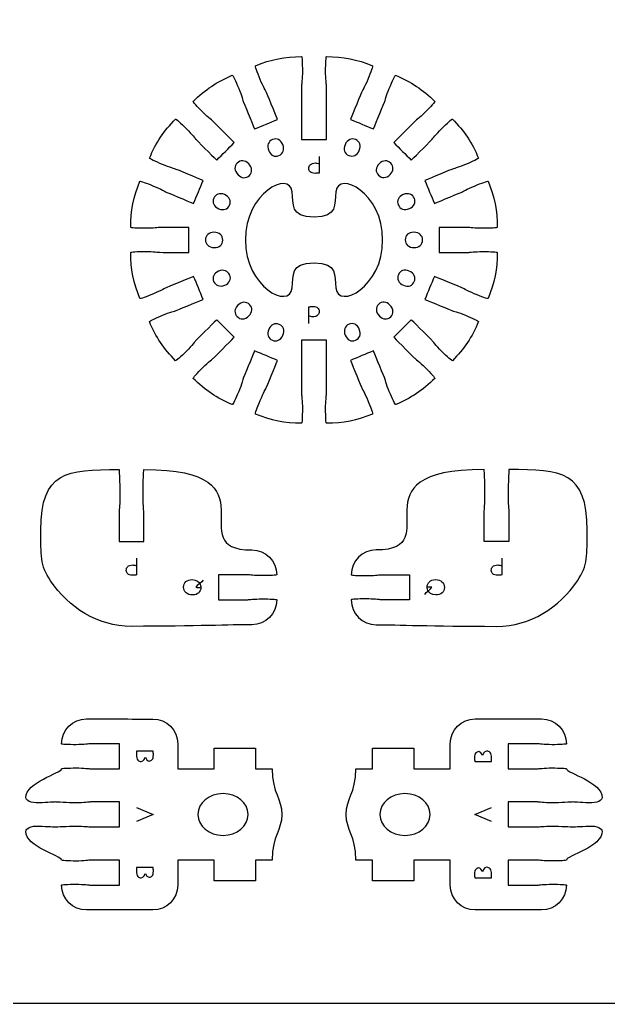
# Model space of a CAD drawing. Extents: x 0 to 300, y 0 to 300.
# Drawn here: x 114.5 to 185.5, y 0.1 to 118.5 of the extents above; entities that cross this region are included whole.
import ezdxf

# ---------------------------------------------------------------- set-up
doc = ezdxf.new("R2010")
doc.units = 0
doc.header["$MEASUREMENT"] = 0
doc.layers.add('DEFAULT', color=7, linetype='CONTINUOUS')

msp = doc.modelspace()

# ---------------------------------------------------------------- linework, layer by layer
at = {"layer": 'DEFAULT', "color": 250}
for points in [[(128.61, 23.68), (130.64, 22.84), (128.61, 21.99)], [(171.38, 21.99), (169.36, 22.83), (171.38, 23.69)]]:
    msp.add_lwpolyline(points, dxfattribs=at)
at = {"layer": 'DEFAULT', "color": 1}
for points, knots in [([(295, 0.1), (198.33, 0.1), (101.67, 0.1), (5, 0.1), (2.25, 0.1), (0, 2.35), (0, 5.1), (0, 101.77), (0, 198.43), (0, 295.1), (0, 297.85), (2.25, 300.1), (5, 300.1), (101.67, 300.1), (198.33, 300.1), (295, 300.1), (297.75, 300.1), (300, 297.85), (300, 295.1), (300, 198.43), (300, 101.77), (300, 5.1), (300, 2.35), (297.75, 0.1), (295, 0.1)], [0, 0, 0, 0, 822.047, 822.047, 822.047, 823.047, 823.047, 823.047, 1645.094, 1645.094, 1645.094, 1646.094, 1646.094, 1646.094, 2468.141, 2468.141, 2468.141, 2469.141, 2469.141, 2469.141, 3291.188, 3291.188, 3291.188, 3292.188, 3292.188, 3292.188, 3292.188]), ([(168.58, 90.51), (167.41, 90.51), (166.24, 90.51), (165.07, 90.51), (165.08, 91.51), (165.08, 92.51), (165.08, 93.51), (165.08, 93.51), (167.7, 93.52), (168.57, 93.52), (168.75, 93.52), (169.36, 93.41), (170.33, 93.42), (171.29, 93.41), (172.08, 93.46), (172.08, 93.51), (172.08, 95.52), (171.73, 97.23), (170.97, 99.08), (170.95, 99.13), (170.21, 98.87), (169.32, 98.5), (168.42, 98.13), (167.9, 97.81), (167.73, 97.74), (166.93, 97.4), (164.5, 96.4), (164.5, 96.4), (164.12, 97.32), (163.74, 98.24), (163.35, 99.17), (163.35, 99.17), (165.78, 100.17), (166.59, 100.51), (166.75, 100.58), (167.35, 100.72), (168.25, 101.09), (169.14, 101.46), (169.84, 101.8), (169.82, 101.85), (169.06, 103.7), (168.09, 105.15), (166.67, 106.57), (166.63, 106.6), (166.05, 106.08), (165.36, 105.4), (164.68, 104.71), (164.32, 104.21), (164.19, 104.09), (163.57, 103.47), (161.72, 101.62), (161.72, 101.62), (161.01, 102.32), (160.31, 103.03), (159.6, 103.74), (159.6, 103.74), (161.46, 105.59), (162.08, 106.21), (162.2, 106.34), (162.7, 106.7), (163.38, 107.38), (164.07, 108.06), (164.59, 108.65), (164.55, 108.69), (163.14, 110.1), (161.68, 111.07), (159.83, 111.84), (159.78, 111.86), (159.44, 111.15), (159.07, 110.26), (158.7, 109.37), (158.56, 108.77), (158.49, 108.6), (158.16, 107.8), (157.15, 105.37), (157.15, 105.37), (156.23, 105.76), (155.31, 106.14), (154.38, 106.52), (154.38, 106.52), (155.39, 108.94), (155.72, 109.75), (155.79, 109.91), (156.11, 110.44), (156.48, 111.33), (156.85, 112.22), (157.11, 112.97), (157.06, 112.99), (155.21, 113.75), (153.5, 114.09), (151.5, 114.09), (151.45, 114.09), (151.4, 113.31), (151.4, 112.34), (151.4, 111.37), (151.5, 110.76), (151.5, 110.59), (151.5, 109.72), (151.5, 104.09), (151.5, 104.09), (150.5, 104.09), (149.5, 104.09), (148.5, 104.09), (148.5, 104.09), (148.5, 109.72), (148.5, 110.59), (148.5, 110.77), (148.6, 111.37), (148.6, 112.34), (148.6, 113.31), (148.55, 114.09), (148.5, 114.09), (146.5, 114.09), (144.79, 113.75), (142.94, 112.99), (142.88, 112.97), (143.14, 112.22), (143.51, 111.33), (143.88, 110.44), (144.21, 109.91), (144.28, 109.75), (144.61, 108.94), (145.61, 106.52), (145.61, 106.52), (144.69, 106.14), (143.77, 105.75), (142.84, 105.37), (142.84, 105.37), (141.84, 107.79), (141.5, 108.6), (141.43, 108.77), (141.3, 109.37), (140.93, 110.26), (140.56, 111.15), (140.22, 111.86), (140.16, 111.84), (138.32, 111.07), (136.86, 110.1), (135.45, 108.69), (135.41, 108.65), (135.93, 108.06), (136.62, 107.38), (137.3, 106.69), (137.8, 106.34), (137.92, 106.21), (138.54, 105.59), (140.4, 103.74), (140.4, 103.74), (139.69, 103.03), (138.99, 102.32), (138.28, 101.62), (138.28, 101.62), (136.42, 103.47), (135.8, 104.09), (135.68, 104.21), (135.32, 104.71), (134.64, 105.4), (133.95, 106.08), (133.37, 106.6), (133.33, 106.57), (131.91, 105.15), (130.94, 103.7), (130.18, 101.85), (130.16, 101.8), (130.86, 101.46), (131.75, 101.09), (132.65, 100.72), (133.25, 100.58), (133.41, 100.51), (134.22, 100.17), (136.64, 99.17), (136.64, 99.17), (136.26, 98.25), (135.88, 97.33), (135.49, 96.4), (135.49, 96.4), (133.07, 97.4), (132.26, 97.74), (132.1, 97.81), (131.57, 98.13), (130.68, 98.5), (129.79, 98.87), (129.05, 99.13), (129.03, 99.08), (128.26, 97.23), (127.92, 95.52), (127.92, 93.52), (127.92, 93.46), (128.71, 93.42), (129.67, 93.41), (130.64, 93.41), (131.25, 93.51), (131.42, 93.51), (132.3, 93.51), (134.92, 93.52), (134.92, 93.52), (134.92, 92.52), (134.92, 91.52), (134.92, 90.51), (134.92, 90.51), (132.3, 90.52), (131.42, 90.52), (131.25, 90.51), (130.64, 90.62), (129.67, 90.62), (128.71, 90.62), (127.92, 90.57), (127.92, 90.51), (127.92, 88.51), (128.26, 86.8), (129.03, 84.95), (129.05, 84.9), (129.79, 85.16), (130.68, 85.53), (131.58, 85.9), (132.1, 86.22), (132.26, 86.29), (133.07, 86.62), (135.5, 87.63), (135.5, 87.63), (135.88, 86.71), (136.26, 85.78), (136.64, 84.86), (136.64, 84.86), (134.22, 83.85), (133.41, 83.52), (133.25, 83.45), (132.65, 83.31), (131.75, 82.94), (130.86, 82.57), (130.15, 82.23), (130.17, 82.18), (130.94, 80.33), (131.91, 78.88), (133.33, 77.47), (133.37, 77.43), (133.95, 77.95), (134.63, 78.63), (135.32, 79.32), (135.68, 79.82), (135.8, 79.94), (136.42, 80.56), (138.28, 82.41), (138.28, 82.41), (138.98, 81.71), (139.69, 81), (140.4, 80.29), (140.4, 80.29), (138.54, 78.44), (137.92, 77.82), (137.8, 77.69), (137.3, 77.33), (136.62, 76.65), (135.93, 75.97), (135.41, 75.38), (135.45, 75.34), (136.86, 73.93), (138.32, 72.96), (140.16, 72.19), (140.22, 72.17), (140.56, 72.88), (140.93, 73.77), (141.3, 74.66), (141.44, 75.26), (141.51, 75.43), (141.84, 76.24), (142.84, 78.66), (142.84, 78.66), (143.77, 78.28), (144.69, 77.89), (145.61, 77.51), (145.61, 77.51), (144.61, 75.08), (144.27, 74.28), (144.21, 74.12), (143.89, 73.6), (143.52, 72.7), (143.15, 71.81), (142.88, 71.07), (142.94, 71.04), (144.79, 70.28), (146.5, 69.94), (148.5, 69.94), (148.55, 69.94), (148.6, 70.72), (148.6, 71.69), (148.6, 72.66), (148.5, 73.26), (148.5, 73.44), (148.5, 75.6), (148.5, 77.77), (148.5, 79.94), (149.5, 79.94), (150.5, 79.94), (151.5, 79.94), (151.5, 77.77), (151.5, 75.6), (151.5, 73.44), (151.5, 73.26), (151.4, 72.65), (151.4, 71.69), (151.4, 70.72), (151.44, 69.94), (151.5, 69.94), (153.5, 69.94), (155.21, 70.28), (157.06, 71.04), (157.11, 71.07), (156.85, 71.81), (156.48, 72.7), (156.12, 73.59), (155.79, 74.12), (155.72, 74.28), (155.39, 75.08), (154.38, 77.51), (154.38, 77.51), (155.31, 77.89), (156.23, 78.28), (157.15, 78.66), (157.15, 78.66), (158.16, 76.23), (158.49, 75.43), (158.56, 75.27), (158.7, 74.66), (159.07, 73.77), (159.44, 72.88), (159.78, 72.17), (159.84, 72.19), (161.68, 72.96), (163.13, 73.93), (164.55, 75.34), (164.59, 75.38), (164.07, 75.97), (163.38, 76.65), (162.7, 77.33), (162.2, 77.7), (162.08, 77.82), (161.45, 78.44), (159.6, 80.29), (159.6, 80.29), (160.31, 81), (161.01, 81.71), (161.72, 82.41), (161.72, 82.41), (163.58, 80.56), (164.19, 79.94), (164.32, 79.81), (164.68, 79.31), (165.36, 78.63), (166.05, 77.94), (166.63, 77.43), (166.67, 77.47), (168.08, 78.88), (169.06, 80.33), (169.82, 82.18), (169.84, 82.23), (169.14, 82.57), (168.24, 82.94), (167.35, 83.31), (166.75, 83.45), (166.59, 83.52), (165.78, 83.85), (163.36, 84.86), (163.36, 84.86), (163.74, 85.78), (164.12, 86.71), (164.5, 87.63), (164.5, 87.63), (166.93, 86.63), (167.74, 86.29), (167.9, 86.22), (168.42, 85.9), (169.31, 85.53), (170.21, 85.16), (170.95, 84.9), (170.97, 84.95), (171.73, 86.8), (172.08, 88.52), (172.07, 90.51), (172.07, 90.57), (171.29, 90.62), (170.33, 90.61), (169.36, 90.61), (168.75, 90.51), (168.58, 90.51)], [1, 1, 1, 1, 10.93, 10.93, 10.93, 19.430006, 19.430006, 19.430006, 20.430006, 20.430006, 20.430006, 21.430006, 21.430006, 21.430006, 22.430006, 22.430006, 22.430006, 23.430006, 23.430006, 23.430006, 24.430006, 24.430006, 24.430006, 25.430006, 25.430006, 25.430006, 26.430006, 26.430006, 26.430006, 34.930012, 34.930012, 34.930012, 35.930012, 35.930012, 35.930012, 36.930012, 36.930012, 36.930012, 37.930012, 37.930012, 37.930012, 38.930012, 38.930012, 38.930012, 39.930012, 39.930012, 39.930012, 40.930012, 40.930012, 40.930012, 41.930012, 41.930012, 41.930012, 50.436509, 50.436509, 50.436509, 51.436509, 51.436509, 51.436509, 52.436509, 52.436509, 52.436509, 53.436509, 53.436509, 53.436509, 54.436509, 54.436509, 54.436509, 55.436509, 55.436509, 55.436509, 56.436509, 56.436509, 56.436509, 57.436509, 57.436509, 57.436509, 65.941925, 65.941925, 65.941925, 66.941925, 66.941925, 66.941925, 67.941925, 67.941925, 67.941925, 68.941925, 68.941925, 68.941925, 69.941925, 69.941925, 69.941925, 70.941925, 70.941925, 70.941925, 71.941925, 71.941925, 71.941925, 72.941925, 72.941925, 72.941925, 81.451925, 81.451925, 81.451925, 82.451925, 82.451925, 82.451925, 83.451925, 83.451925, 83.451925, 84.451925, 84.451925, 84.451925, 85.451925, 85.451925, 85.451925, 86.451925, 86.451925, 86.451925, 87.451925, 87.451925, 87.451925, 88.451925, 88.451925, 88.451925, 96.961167, 96.961167, 96.961167, 97.961167, 97.961167, 97.961167, 98.961167, 98.961167, 98.961167, 99.961167, 99.961167, 99.961167, 100.961167, 100.961167, 100.961167, 101.961167, 101.961167, 101.961167, 102.961167, 102.961167, 102.961167, 103.961167, 103.961167, 103.961167, 112.467665, 112.467665, 112.467665, 113.467665, 113.467665, 113.467665, 114.467665, 114.467665, 114.467665, 115.467665, 115.467665, 115.467665, 116.467665, 116.467665, 116.467665, 117.467665, 117.467665, 117.467665, 118.467665, 118.467665, 118.467665, 119.467665, 119.467665, 119.467665, 127.967671, 127.967671, 127.967671, 128.967671, 128.967671, 128.967671, 129.967671, 129.967671, 129.967671, 130.967671, 130.967671, 130.967671, 131.967671, 131.967671, 131.967671, 132.967671, 132.967671, 132.967671, 133.967671, 133.967671, 133.967671, 134.967671, 134.967671, 134.967671, 143.477671, 143.477671, 143.477671, 144.477671, 144.477671, 144.477671, 145.477671, 145.477671, 145.477671, 146.477671, 146.477671, 146.477671, 147.477671, 147.477671, 147.477671, 148.477671, 148.477671, 148.477671, 149.477671, 149.477671, 149.477671, 150.477671, 150.477671, 150.477671, 158.973846, 158.973846, 158.973846, 159.973846, 159.973846, 159.973846, 160.973846, 160.973846, 160.973846, 161.973846, 161.973846, 161.973846, 162.973846, 162.973846, 162.973846, 163.973846, 163.973846, 163.973846, 164.973846, 164.973846, 164.973846, 165.973846, 165.973846, 165.973846, 174.466202, 174.466202, 174.466202, 175.466202, 175.466202, 175.466202, 176.466202, 176.466202, 176.466202, 177.466202, 177.466202, 177.466202, 178.466202, 178.466202, 178.466202, 179.466202, 179.466202, 179.466202, 180.466202, 180.466202, 180.466202, 181.466202, 181.466202, 181.466202, 189.975444, 189.975444, 189.975444, 190.975444, 190.975444, 190.975444, 191.975444, 191.975444, 191.975444, 192.975444, 192.975444, 192.975444, 193.975444, 193.975444, 193.975444, 194.975444, 194.975444, 194.975444, 195.975444, 195.975444, 195.975444, 214.399444, 214.399444, 214.399444, 222.90945, 222.90945, 222.90945, 241.34345, 241.34345, 241.34345, 242.34345, 242.34345, 242.34345, 243.34345, 243.34345, 243.34345, 244.34345, 244.34345, 244.34345, 245.34345, 245.34345, 245.34345, 246.34345, 246.34345, 246.34345, 247.34345, 247.34345, 247.34345, 255.848865, 255.848865, 255.848865, 256.848865, 256.848865, 256.848865, 257.848865, 257.848865, 257.848865, 258.848865, 258.848865, 258.848865, 259.848865, 259.848865, 259.848865, 260.848865, 260.848865, 260.848865, 261.848865, 261.848865, 261.848865, 262.848865, 262.848865, 262.848865, 271.355363, 271.355363, 271.355363, 272.355363, 272.355363, 272.355363, 273.355363, 273.355363, 273.355363, 274.355363, 274.355363, 274.355363, 275.355363, 275.355363, 275.355363, 276.355363, 276.355363, 276.355363, 277.355363, 277.355363, 277.355363, 278.355363, 278.355363, 278.355363, 286.860779, 286.860779, 286.860779, 287.860779, 287.860779, 287.860779, 288.860779, 288.860779, 288.860779, 289.860779, 289.860779, 289.860779, 290.860779, 290.860779, 290.860779, 291.860779, 291.860779, 291.860779, 292.860779, 292.860779, 292.860779, 292.860779]), ([(152.62, 86.24), (152.46, 87.7), (152.9, 89.25), (150, 89.25), (147.1, 89.25), (147.54, 87.7), (147.37, 86.24), (147.06, 83.58), (141.69, 86.36), (141.73, 92.01), (141.69, 97.67), (147.06, 100.45), (147.37, 97.79), (147.54, 96.33), (147.1, 94.77), (150, 94.77), (152.9, 94.77), (152.46, 96.33), (152.62, 97.79), (152.94, 100.45), (158.31, 97.67), (158.27, 92.01), (158.31, 86.36), (152.94, 83.58), (152.62, 86.24)], [1, 1, 1, 1, 2, 2, 2, 3, 3, 3, 4, 4, 4, 5, 5, 5, 6, 6, 6, 7, 7, 7, 8, 8, 8, 9, 9, 9, 9]), ([(128.01, 45.49), (136.02, 45.49), (139.91, 45.69), (142.51, 45.69), (144.16, 45.69), (145.51, 47.03), (145.51, 48.7), (145.51, 48.75), (144.72, 48.79), (143.76, 48.79), (142.79, 48.79), (142.18, 48.7), (142.01, 48.7), (140.84, 48.7), (139.67, 48.7), (138.51, 48.7), (138.51, 49.7), (138.51, 50.7), (138.51, 51.69), (139.67, 51.69), (140.84, 51.69), (142.01, 51.69), (142.18, 51.69), (142.79, 51.6), (143.76, 51.6), (144.72, 51.6), (145.51, 51.64), (145.51, 51.69), (145.51, 53.35), (144.16, 54.69), (142.51, 54.69), (133.65, 54.69), (145.86, 64.37), (129.51, 64.37), (129.45, 64.3), (129.41, 61.9), (129.41, 60.95), (129.41, 59.98), (129.51, 59.37), (129.51, 59.2), (129.51, 58.03), (129.51, 56.87), (129.51, 55.7), (128.51, 55.7), (127.51, 55.7), (126.51, 55.7), (126.51, 56.87), (126.51, 58.03), (126.51, 59.2), (126.51, 59.37), (126.61, 59.98), (126.61, 60.95), (126.61, 61.91), (126.56, 64.37), (126.51, 64.37), (120.15, 64.37), (117.1, 64.17), (117.1, 57.07), (117.1, 54.07), (116.98, 52.87), (118.26, 50.98), (120.45, 47.75), (123.88, 45.49), (128.01, 45.49)], [1, 1, 1, 1, 2, 2, 2, 3, 3, 3, 4, 4, 4, 5, 5, 5, 14.92, 14.92, 14.92, 23.42, 23.42, 23.42, 33.34, 33.34, 33.34, 34.34, 34.34, 34.34, 35.34, 35.34, 35.34, 36.34, 36.34, 36.34, 37.34, 37.34, 37.34, 38.34, 38.34, 38.34, 39.34, 39.34, 39.34, 49.26, 49.26, 49.26, 57.76, 57.76, 57.76, 67.68, 67.68, 67.68, 68.68, 68.68, 68.68, 69.68, 69.68, 69.68, 70.68, 70.68, 70.68, 71.68, 71.68, 71.68, 72.68, 72.68, 72.68, 72.68]), ([(171.98, 45.49), (163.98, 45.49), (160.08, 45.69), (157.49, 45.69), (155.83, 45.69), (154.49, 47.03), (154.49, 48.7), (154.49, 48.75), (155.27, 48.79), (156.24, 48.79), (157.21, 48.79), (157.82, 48.7), (157.99, 48.7), (159.16, 48.7), (160.32, 48.7), (161.49, 48.7), (161.49, 49.7), (161.49, 50.7), (161.49, 51.69), (160.32, 51.69), (159.16, 51.69), (157.99, 51.69), (157.82, 51.69), (157.21, 51.6), (156.24, 51.6), (155.27, 51.6), (154.49, 51.64), (154.49, 51.69), (154.49, 53.35), (155.83, 54.69), (157.49, 54.69), (166.34, 54.69), (154.14, 64.37), (170.49, 64.37), (170.55, 64.3), (170.59, 61.9), (170.59, 60.95), (170.59, 59.98), (170.49, 59.37), (170.49, 59.2), (170.49, 58.03), (170.49, 56.87), (170.49, 55.7), (171.49, 55.7), (172.49, 55.7), (173.49, 55.7), (173.49, 56.87), (173.49, 58.03), (173.49, 59.2), (173.49, 59.37), (173.39, 59.98), (173.39, 60.95), (173.39, 61.91), (173.44, 64.37), (173.49, 64.37), (179.85, 64.37), (182.9, 64.17), (182.9, 57.07), (182.9, 54.07), (183.01, 52.87), (181.73, 50.98), (179.54, 47.75), (176.11, 45.49), (171.98, 45.49)], [1, 1, 1, 1, 2, 2, 2, 3, 3, 3, 4, 4, 4, 5, 5, 5, 14.92, 14.92, 14.92, 23.42, 23.42, 23.42, 33.34, 33.34, 33.34, 34.34, 34.34, 34.34, 35.34, 35.34, 35.34, 36.34, 36.34, 36.34, 37.34, 37.34, 37.34, 38.34, 38.34, 38.34, 39.34, 39.34, 39.34, 49.26, 49.26, 49.26, 57.76, 57.76, 57.76, 67.68, 67.68, 67.68, 68.68, 68.68, 68.68, 69.68, 69.68, 69.68, 70.68, 70.68, 70.68, 71.68, 71.68, 71.68, 72.68, 72.68, 72.68, 72.68]), ([(119.58, 31.34), (119.58, 31.28), (120.37, 31.24), (121.33, 31.24), (122.3, 31.24), (122.91, 31.34), (123.08, 31.34), (124.25, 31.34), (125.42, 31.34), (126.58, 31.34), (126.58, 30.34), (126.58, 29.34), (126.58, 28.34), (125.42, 28.34), (124.25, 28.34), (123.08, 28.34), (122.91, 28.34), (122.3, 28.44), (121.33, 28.44), (120.37, 28.44), (119.58, 28.39), (119.58, 28.34), (119.58, 27.79), (115.27, 26.77), (115.27, 24.83), (115.27, 24.78), (115.56, 24.24), (116.52, 24.24), (117.49, 24.24), (118.58, 24.34), (118.83, 24.34), (118.98, 24.34), (120.37, 24.24), (121.33, 24.24), (122.3, 24.24), (122.91, 24.34), (123.08, 24.34), (124.25, 24.34), (125.42, 24.34), (126.58, 24.34), (126.58, 23.34), (126.58, 22.34), (126.58, 21.34), (125.42, 21.34), (124.25, 21.34), (123.08, 21.34), (122.91, 21.34), (122.3, 21.44), (121.33, 21.44), (120.37, 21.44), (118.98, 21.34), (118.83, 21.34), (118.58, 21.34), (117.49, 21.44), (116.52, 21.44), (115.56, 21.44), (115.27, 20.89), (115.27, 20.84), (115.27, 18.9), (119.58, 17.88), (119.58, 17.34), (119.58, 17.28), (120.37, 17.23), (121.33, 17.23), (122.3, 17.23), (122.91, 17.34), (123.08, 17.34), (124.25, 17.34), (125.42, 17.34), (126.58, 17.34), (126.58, 16.34), (126.58, 15.34), (126.58, 14.34), (125.42, 14.34), (124.25, 14.34), (123.08, 14.34), (122.91, 14.34), (122.3, 14.44), (121.33, 14.44), (120.37, 14.44), (119.58, 14.39), (119.58, 14.34), (119.58, 12.68), (120.92, 11.34), (122.58, 11.34), (125.25, 11.34), (127.92, 11.34), (130.58, 11.34), (132.24, 11.34), (133.58, 12.68), (133.58, 14.34), (133.58, 15.34), (133.58, 16.34), (133.58, 17.34), (135.04, 17.34), (136.51, 17.34), (137.97, 17.34), (137.97, 16.5), (137.96, 15.67), (137.96, 14.84), (139.63, 14.84), (141.3, 14.84), (142.97, 14.84), (142.97, 15.67), (142.97, 16.5), (142.97, 17.34), (143.63, 17.34), (144.3, 17.34), (144.97, 17.34), (144.97, 20.38), (146.12, 20.86), (146.12, 22.84), (146.12, 24.81), (144.97, 25.3), (144.97, 28.34), (144.3, 28.34), (143.63, 28.34), (142.97, 28.34), (142.97, 29.17), (142.97, 30), (142.97, 30.84), (141.3, 30.84), (139.63, 30.84), (137.97, 30.84), (137.97, 30), (137.96, 29.17), (137.96, 28.33), (136.5, 28.33), (135.05, 28.34), (133.59, 28.34), (133.59, 29.34), (133.59, 30.34), (133.59, 31.34), (133.59, 32.99), (132.24, 34.33), (130.58, 34.33), (127.92, 34.33), (125.25, 34.34), (122.58, 34.34), (120.92, 34.34), (119.58, 32.99), (119.58, 31.34)], [1, 1, 1, 1, 2, 2, 2, 3, 3, 3, 12.92, 12.92, 12.92, 21.42, 21.42, 21.42, 31.34, 31.34, 31.34, 32.34, 32.34, 32.34, 33.34, 33.34, 33.34, 34.34, 34.34, 34.34, 35.34, 35.34, 35.34, 36.34, 36.34, 36.34, 37.34, 37.34, 37.34, 38.34, 38.34, 38.34, 48.26, 48.26, 48.26, 56.76, 56.76, 56.76, 66.68, 66.68, 66.68, 67.68, 67.68, 67.68, 68.68, 68.68, 68.68, 69.68, 69.68, 69.68, 70.68, 70.68, 70.68, 71.68, 71.68, 71.68, 72.68, 72.68, 72.68, 73.68, 73.68, 73.68, 83.6, 83.6, 83.6, 92.109, 92.109, 92.109, 102.029, 102.029, 102.029, 103.029, 103.029, 103.029, 104.029, 104.029, 104.029, 105.029, 105.029, 105.029, 127.708, 127.708, 127.708, 128.708, 128.708, 128.708, 137.217, 137.217, 137.217, 149.647, 149.647, 149.647, 156.727007, 156.727007, 156.727007, 170.907007, 170.907007, 170.907007, 177.987007, 177.987007, 177.987007, 183.657007, 183.657007, 183.657007, 184.657007, 184.657007, 184.657007, 185.657007, 185.657007, 185.657007, 191.327007, 191.327007, 191.327007, 198.417007, 198.417007, 198.417007, 212.587007, 212.587007, 212.587007, 219.687014, 219.687014, 219.687014, 232.097018, 232.097018, 232.097018, 240.597018, 240.597018, 240.597018, 241.597018, 241.597018, 241.597018, 264.27602, 264.27602, 264.27602, 265.27602, 265.27602, 265.27602, 265.27602]), ([(180.41, 14.34), (180.41, 14.39), (179.63, 14.44), (178.66, 14.44), (177.7, 14.44), (177.09, 14.34), (176.91, 14.34), (175.75, 14.34), (174.58, 14.34), (173.41, 14.34), (173.41, 15.34), (173.41, 16.34), (173.41, 17.34), (174.58, 17.34), (175.75, 17.34), (176.91, 17.34), (177.09, 17.34), (177.7, 17.24), (178.66, 17.24), (179.63, 17.24), (180.41, 17.28), (180.41, 17.34), (180.41, 17.88), (184.73, 18.91), (184.73, 20.84), (184.73, 20.9), (184.44, 21.44), (183.47, 21.44), (182.51, 21.44), (181.41, 21.34), (181.16, 21.34), (181.02, 21.34), (179.63, 21.44), (178.66, 21.44), (177.7, 21.44), (177.09, 21.34), (176.91, 21.34), (175.75, 21.34), (174.58, 21.34), (173.41, 21.34), (173.41, 22.34), (173.41, 23.34), (173.41, 24.34), (174.58, 24.34), (175.75, 24.34), (176.91, 24.34), (177.09, 24.34), (177.7, 24.24), (178.66, 24.24), (179.63, 24.24), (181.02, 24.34), (181.16, 24.34), (181.41, 24.34), (182.51, 24.24), (183.47, 24.24), (184.44, 24.24), (184.73, 24.78), (184.73, 24.84), (184.73, 26.78), (180.41, 27.8), (180.41, 28.34), (180.41, 28.4), (179.63, 28.44), (178.66, 28.44), (177.7, 28.44), (177.09, 28.34), (176.91, 28.34), (175.75, 28.34), (174.58, 28.34), (173.41, 28.34), (173.41, 29.34), (173.41, 30.34), (173.41, 31.34), (174.58, 31.34), (175.75, 31.34), (176.91, 31.34), (177.09, 31.34), (177.7, 31.24), (178.66, 31.24), (179.63, 31.24), (180.41, 31.29), (180.41, 31.34), (180.41, 33), (179.07, 34.34), (177.41, 34.34), (174.75, 34.34), (172.08, 34.34), (169.41, 34.34), (167.75, 34.34), (166.41, 33), (166.41, 31.34), (166.41, 30.34), (166.41, 29.34), (166.41, 28.34), (164.95, 28.34), (163.49, 28.34), (162.03, 28.34), (162.03, 29.17), (162.03, 30.01), (162.03, 30.84), (160.37, 30.84), (158.7, 30.84), (157.03, 30.84), (157.03, 30.01), (157.03, 29.17), (157.03, 28.34), (156.36, 28.34), (155.7, 28.34), (155.03, 28.34), (155.03, 25.3), (153.88, 24.81), (153.88, 22.84), (153.88, 20.87), (155.03, 20.38), (155.03, 17.34), (155.7, 17.34), (156.36, 17.34), (157.03, 17.34), (157.03, 16.51), (157.03, 15.67), (157.03, 14.84), (158.7, 14.84), (160.36, 14.84), (162.03, 14.84), (162.03, 15.67), (162.03, 16.51), (162.03, 17.34), (163.49, 17.34), (164.95, 17.34), (166.41, 17.34), (166.41, 16.34), (166.41, 15.34), (166.41, 14.34), (166.41, 12.68), (167.75, 11.34), (169.41, 11.34), (172.08, 11.34), (174.75, 11.34), (177.41, 11.34), (179.07, 11.34), (180.41, 12.68), (180.41, 14.34)], [1, 1, 1, 1, 2, 2, 2, 3, 3, 3, 12.92, 12.92, 12.92, 21.42, 21.42, 21.42, 31.34, 31.34, 31.34, 32.34, 32.34, 32.34, 33.34, 33.34, 33.34, 34.34, 34.34, 34.34, 35.34, 35.34, 35.34, 36.34, 36.34, 36.34, 37.34, 37.34, 37.34, 38.34, 38.34, 38.34, 48.26, 48.26, 48.26, 56.76, 56.76, 56.76, 66.68, 66.68, 66.68, 67.68, 67.68, 67.68, 68.68, 68.68, 68.68, 69.68, 69.68, 69.68, 70.68, 70.68, 70.68, 71.68, 71.68, 71.68, 72.68, 72.68, 72.68, 73.68, 73.68, 73.68, 83.6, 83.6, 83.6, 92.11, 92.11, 92.11, 102.03, 102.03, 102.03, 103.03, 103.03, 103.03, 104.03, 104.03, 104.03, 105.03, 105.03, 105.03, 127.709, 127.709, 127.709, 128.709, 128.709, 128.709, 137.219, 137.219, 137.219, 149.649, 149.649, 149.649, 156.729007, 156.729007, 156.729007, 170.909007, 170.909007, 170.909007, 177.989007, 177.989007, 177.989007, 183.659007, 183.659007, 183.659007, 184.659007, 184.659007, 184.659007, 185.659007, 185.659007, 185.659007, 191.329007, 191.329007, 191.329007, 198.419007, 198.419007, 198.419007, 212.589007, 212.589007, 212.589007, 219.689014, 219.689014, 219.689014, 232.099018, 232.099018, 232.099018, 240.599018, 240.599018, 240.599018, 241.599018, 241.599018, 241.599018, 264.27802, 264.27802, 264.27802, 265.27802, 265.27802, 265.27802, 265.27802]), ([(142.06, 22.84), (142.06, 21.45), (140.7, 20.32), (139.04, 20.32), (137.37, 20.32), (136.02, 21.45), (136.02, 22.84), (136.02, 24.23), (137.37, 25.35), (139.04, 25.35), (140.7, 25.35), (142.06, 24.23), (142.06, 22.84)], [1, 1, 1, 1, 2, 2, 2, 3, 3, 3, 4, 4, 4, 5, 5, 5, 5]), ([(157.94, 22.84), (157.94, 24.23), (159.29, 25.35), (160.96, 25.35), (162.63, 25.35), (163.98, 24.23), (163.98, 22.84), (163.98, 21.45), (162.63, 20.32), (160.96, 20.32), (159.29, 20.32), (157.94, 21.45), (157.94, 22.84)], [1, 1, 1, 1, 2, 2, 2, 3, 3, 3, 4, 4, 4, 5, 5, 5, 5])]:
    msp.add_open_spline(points, degree=3, knots=knots, dxfattribs=at)
at = {"layer": 'DEFAULT', "color": 250}
for points, knots in [([(144.54, 102.76), (144.28, 103.4), (144.53, 103.91), (145, 104.1), (145.5, 104.31), (146, 104.07), (146.24, 103.5), (146.48, 102.91), (146.27, 102.37), (145.77, 102.16), (145.26, 101.95), (144.77, 102.21), (144.54, 102.76)], [0, 0, 0, 0, 1, 1, 1, 2, 2, 2, 3, 3, 3, 4, 4, 4, 4]), ([(153.74, 103.47), (154.01, 104.11), (154.54, 104.29), (155.02, 104.09), (155.51, 103.89), (155.7, 103.36), (155.46, 102.8), (155.21, 102.21), (154.69, 101.97), (154.19, 102.18), (153.68, 102.39), (153.51, 102.92), (153.74, 103.47)], [0, 0, 0, 0, 1, 1, 1, 2, 2, 2, 3, 3, 3, 4, 4, 4, 4]), ([(150.62, 102.07), (150.62, 101.4), (150.62, 100.74), (150.62, 100.07), (150.5, 100.05), (150.33, 100.03), (150.12, 100.03), (149.86, 100.03), (149.67, 100.09), (149.55, 100.2), (149.44, 100.3), (149.38, 100.44), (149.38, 100.62), (149.38, 100.81), (149.43, 100.95), (149.53, 101.05), (149.67, 101.2), (149.9, 101.28), (150.15, 101.28), (150.23, 101.28), (150.57, 101.22), (150.62, 101.17)], [0, 0, 0, 0, 5.661, 5.661, 5.661, 6.661, 6.661, 6.661, 7.661, 7.661, 7.661, 8.661, 8.661, 8.661, 9.661, 9.661, 9.661, 10.661, 10.661, 10.661, 11.661, 11.661, 11.661, 11.661]), ([(140.85, 99.86), (140.35, 100.35), (140.39, 100.91), (140.76, 101.27), (141.14, 101.65), (141.69, 101.62), (142.13, 101.19), (142.58, 100.73), (142.59, 100.15), (142.21, 99.77), (141.82, 99.38), (141.27, 99.43), (140.85, 99.86)], [0, 0, 0, 0, 1, 1, 1, 2, 2, 2, 3, 3, 3, 4, 4, 4, 4]), ([(157.84, 101.17), (158.33, 101.66), (158.89, 101.62), (159.26, 101.25), (159.63, 100.88), (159.6, 100.32), (159.17, 99.89), (158.72, 99.43), (158.14, 99.42), (157.76, 99.8), (157.37, 100.19), (157.42, 100.74), (157.84, 101.17)], [0, 0, 0, 0, 1, 1, 1, 2, 2, 2, 3, 3, 3, 4, 4, 4, 4]), ([(138.54, 95.76), (137.9, 96.02), (137.72, 96.55), (137.92, 97.03), (138.12, 97.52), (138.65, 97.71), (139.21, 97.48), (139.81, 97.23), (140.04, 96.7), (139.83, 96.2), (139.62, 95.69), (139.1, 95.53), (138.54, 95.76)], [0, 0, 0, 0, 1, 1, 1, 2, 2, 2, 3, 3, 3, 4, 4, 4, 4]), ([(160.75, 97.47), (161.39, 97.73), (161.89, 97.48), (162.09, 97.01), (162.29, 96.51), (162.05, 96.01), (161.49, 95.78), (160.89, 95.53), (160.35, 95.74), (160.15, 96.24), (159.94, 96.75), (160.19, 97.24), (160.75, 97.47)], [0, 0, 0, 0, 1, 1, 1, 2, 2, 2, 3, 3, 3, 4, 4, 4, 4]), ([(137.98, 91.09), (137.29, 91.09), (136.92, 91.51), (136.92, 92.03), (136.92, 92.56), (137.33, 92.94), (137.95, 92.94), (138.59, 92.94), (139.01, 92.54), (139.01, 92), (139.01, 91.44), (138.58, 91.09), (137.98, 91.09)], [0, 0, 0, 0, 1, 1, 1, 2, 2, 2, 3, 3, 3, 4, 4, 4, 4]), ([(162.01, 92.94), (162.71, 92.94), (163.08, 92.52), (163.08, 92), (163.08, 91.47), (162.66, 91.09), (162.05, 91.09), (161.41, 91.09), (160.99, 91.49), (160.99, 92.03), (160.99, 92.58), (161.41, 92.94), (162.01, 92.94)], [0, 0, 0, 0, 1, 1, 1, 2, 2, 2, 3, 3, 3, 4, 4, 4, 4]), ([(139.25, 86.56), (138.61, 86.3), (138.11, 86.55), (137.91, 87.02), (137.71, 87.52), (137.94, 88.02), (138.51, 88.25), (139.1, 88.5), (139.64, 88.29), (139.85, 87.79), (140.06, 87.28), (139.81, 86.79), (139.25, 86.56)], [0, 0, 0, 0, 1, 1, 1, 2, 2, 2, 3, 3, 3, 4, 4, 4, 4]), ([(161.45, 88.27), (162.1, 88.01), (162.28, 87.48), (162.08, 87), (161.87, 86.51), (161.35, 86.32), (160.78, 86.55), (160.19, 86.8), (159.95, 87.33), (160.16, 87.83), (160.37, 88.34), (160.9, 88.5), (161.45, 88.27)], [0, 0, 0, 0, 1, 1, 1, 2, 2, 2, 3, 3, 3, 4, 4, 4, 4]), ([(142.16, 82.86), (141.66, 82.37), (141.1, 82.41), (140.74, 82.78), (140.36, 83.15), (140.39, 83.71), (140.82, 84.14), (141.28, 84.6), (141.86, 84.61), (142.24, 84.23), (142.63, 83.84), (142.58, 83.29), (142.16, 82.86)], [0, 0, 0, 0, 1, 1, 1, 2, 2, 2, 3, 3, 3, 4, 4, 4, 4]), ([(159.15, 84.17), (159.64, 83.68), (159.6, 83.12), (159.24, 82.76), (158.86, 82.38), (158.3, 82.41), (157.87, 82.84), (157.42, 83.3), (157.4, 83.87), (157.79, 84.26), (158.18, 84.65), (158.73, 84.6), (159.15, 84.17)], [0, 0, 0, 0, 1, 1, 1, 2, 2, 2, 3, 3, 3, 4, 4, 4, 4]), ([(149.38, 81.96), (149.38, 82.63), (149.38, 83.29), (149.38, 83.96), (149.5, 83.98), (149.67, 84), (149.88, 84), (150.14, 84), (150.32, 83.94), (150.44, 83.83), (150.56, 83.74), (150.62, 83.59), (150.62, 83.41), (150.62, 83.23), (150.57, 83.08), (150.47, 82.98), (150.33, 82.83), (150.1, 82.76), (149.85, 82.76), (149.77, 82.76), (149.43, 82.81), (149.38, 82.86)], [0, 0, 0, 0, 5.661, 5.661, 5.661, 6.661, 6.661, 6.661, 7.661, 7.661, 7.661, 8.661, 8.661, 8.661, 9.661, 9.661, 9.661, 10.661, 10.661, 10.661, 11.661, 11.661, 11.661, 11.661]), ([(146.26, 80.56), (145.99, 79.92), (145.46, 79.74), (144.98, 79.94), (144.49, 80.14), (144.3, 80.67), (144.54, 81.23), (144.78, 81.82), (145.31, 82.06), (145.81, 81.85), (146.32, 81.64), (146.49, 81.11), (146.26, 80.56)], [0, 0, 0, 0, 1, 1, 1, 2, 2, 2, 3, 3, 3, 4, 4, 4, 4]), ([(155.45, 81.27), (155.72, 80.63), (155.47, 80.12), (154.99, 79.93), (154.5, 79.72), (153.99, 79.96), (153.76, 80.53), (153.52, 81.12), (153.72, 81.66), (154.22, 81.87), (154.73, 82.08), (155.22, 81.82), (155.45, 81.27)], [0, 0, 0, 0, 1, 1, 1, 2, 2, 2, 3, 3, 3, 4, 4, 4, 4]), ([(128.63, 53.68), (128.63, 53.01), (128.63, 52.34), (128.63, 51.68), (128.5, 51.66), (128.34, 51.64), (128.13, 51.64), (127.87, 51.64), (127.68, 51.7), (127.56, 51.81), (127.45, 51.91), (127.39, 52.05), (127.39, 52.23), (127.39, 52.42), (127.44, 52.56), (127.54, 52.66), (127.68, 52.81), (127.91, 52.89), (128.16, 52.88), (128.24, 52.88), (128.58, 52.83), (128.63, 52.78)], [0, 0, 0, 0, 5.661004, 5.661004, 5.661004, 6.661004, 6.661004, 6.661004, 7.661004, 7.661004, 7.661004, 8.661004, 8.661004, 8.661004, 9.661004, 9.661004, 9.661004, 10.661004, 10.661004, 10.661004, 11.661004, 11.661004, 11.661004, 11.661004]), ([(172.61, 53.68), (172.61, 53.01), (172.61, 52.34), (172.61, 51.68), (172.48, 51.66), (172.32, 51.64), (172.11, 51.64), (171.85, 51.64), (171.66, 51.7), (171.54, 51.81), (171.43, 51.91), (171.36, 52.05), (171.36, 52.23), (171.36, 52.42), (171.42, 52.56), (171.52, 52.66), (171.66, 52.81), (171.88, 52.89), (172.14, 52.88), (172.22, 52.88), (172.56, 52.83), (172.61, 52.78)], [0, 0, 0, 0, 5.661004, 5.661004, 5.661004, 6.661004, 6.661004, 6.661004, 7.661004, 7.661004, 7.661004, 8.661004, 8.661004, 8.661004, 9.661004, 9.661004, 9.661004, 10.661004, 10.661004, 10.661004, 11.661004, 11.661004, 11.661004, 11.661004]), ([(136.64, 51.06), (136.57, 50.79), (135.86, 50.43), (135.78, 50.19), (135.77, 50.15), (136.38, 50.2), (136.38, 50.16), (136.36, 49.68), (136.01, 49.27), (135.36, 49.27), (134.71, 49.27), (134.29, 49.67), (134.29, 50.21), (134.29, 50.76), (134.72, 51.12), (135.31, 51.12), (135.83, 51.12), (136.2, 50.8), (136.29, 50.58), (136.37, 50.35), (136.38, 50.19), (136.38, 50.19)], [0, 0, 0, 0, 1, 1, 1, 2, 2, 2, 3, 3, 3, 4, 4, 4, 5, 5, 5, 6, 6, 6, 7, 7, 7, 7]), ([(163.36, 49.33), (163.43, 49.6), (164.13, 49.96), (164.21, 50.19), (164.23, 50.24), (163.62, 50.19), (163.62, 50.23), (163.64, 50.71), (163.99, 51.12), (164.64, 51.12), (165.29, 51.12), (165.71, 50.72), (165.71, 50.18), (165.71, 49.63), (165.28, 49.27), (164.68, 49.27), (164.16, 49.27), (163.79, 49.59), (163.71, 49.81), (163.63, 50.04), (163.62, 50.19), (163.62, 50.19)], [0, 0, 0, 0, 1, 1, 1, 2, 2, 2, 3, 3, 3, 4, 4, 4, 5, 5, 5, 6, 6, 6, 7, 7, 7, 7]), ([(130.61, 30.47), (130.63, 30.36), (130.65, 30.18), (130.65, 30), (130.65, 29.74), (130.61, 29.57), (130.51, 29.44), (130.43, 29.34), (130.31, 29.27), (130.15, 29.27), (129.95, 29.27), (129.78, 29.53), (129.7, 29.74), (129.7, 29.74), (129.49, 29.2), (129.19, 29.2), (129.02, 29.2), (128.89, 29.27), (128.79, 29.37), (128.66, 29.51), (128.6, 29.74), (128.6, 30.07), (128.6, 30.25), (128.61, 30.39), (128.62, 30.47), (129.28, 30.47), (129.95, 30.47), (130.61, 30.47)], [5.635, 5.635, 5.635, 5.635, 6.635, 6.635, 6.635, 7.635, 7.635, 7.635, 8.635, 8.635, 8.635, 9.635, 9.635, 9.635, 10.635, 10.635, 10.635, 11.635, 11.635, 11.635, 12.635, 12.635, 12.635, 13.635, 13.635, 13.635, 19.27, 19.27, 19.27, 19.27]), ([(169.39, 29.2), (169.36, 29.32), (169.34, 29.5), (169.34, 29.68), (169.34, 29.94), (169.39, 30.11), (169.49, 30.24), (169.57, 30.34), (169.69, 30.4), (169.85, 30.4), (170.04, 30.4), (170.21, 30.15), (170.29, 29.93), (170.29, 29.93), (170.5, 30.48), (170.8, 30.48), (170.98, 30.48), (171.11, 30.41), (171.21, 30.31), (171.34, 30.17), (171.4, 29.94), (171.4, 29.61), (171.4, 29.43), (171.39, 29.29), (171.37, 29.2), (170.71, 29.2), (170.05, 29.2), (169.39, 29.2)], [5.635, 5.635, 5.635, 5.635, 6.635, 6.635, 6.635, 7.635, 7.635, 7.635, 8.635, 8.635, 8.635, 9.635, 9.635, 9.635, 10.635, 10.635, 10.635, 11.635, 11.635, 11.635, 12.635, 12.635, 12.635, 13.635, 13.635, 13.635, 19.27, 19.27, 19.27, 19.27]), ([(130.61, 16.47), (130.63, 16.36), (130.65, 16.18), (130.65, 16), (130.65, 15.73), (130.61, 15.57), (130.51, 15.44), (130.43, 15.34), (130.31, 15.27), (130.15, 15.27), (129.95, 15.27), (129.78, 15.53), (129.7, 15.74), (129.7, 15.74), (129.49, 15.2), (129.19, 15.2), (129.02, 15.2), (128.89, 15.27), (128.79, 15.37), (128.66, 15.51), (128.6, 15.74), (128.6, 16.07), (128.6, 16.25), (128.61, 16.38), (128.62, 16.47), (129.28, 16.47), (129.95, 16.47), (130.61, 16.47)], [5.635, 5.635, 5.635, 5.635, 6.635, 6.635, 6.635, 7.635, 7.635, 7.635, 8.635, 8.635, 8.635, 9.635, 9.635, 9.635, 10.635, 10.635, 10.635, 11.635, 11.635, 11.635, 12.635, 12.635, 12.635, 13.635, 13.635, 13.635, 19.27, 19.27, 19.27, 19.27]), ([(169.39, 15.2), (169.36, 15.32), (169.34, 15.5), (169.34, 15.68), (169.34, 15.94), (169.39, 16.11), (169.49, 16.23), (169.57, 16.34), (169.69, 16.4), (169.85, 16.4), (170.04, 16.4), (170.21, 16.15), (170.29, 15.93), (170.29, 15.93), (170.5, 16.48), (170.8, 16.48), (170.98, 16.48), (171.11, 16.41), (171.21, 16.31), (171.34, 16.17), (171.4, 15.94), (171.4, 15.61), (171.4, 15.43), (171.39, 15.29), (171.37, 15.2), (170.71, 15.2), (170.05, 15.2), (169.39, 15.2)], [5.635, 5.635, 5.635, 5.635, 6.635, 6.635, 6.635, 7.635, 7.635, 7.635, 8.635, 8.635, 8.635, 9.635, 9.635, 9.635, 10.635, 10.635, 10.635, 11.635, 11.635, 11.635, 12.635, 12.635, 12.635, 13.635, 13.635, 13.635, 19.27, 19.27, 19.27, 19.27])]:
    msp.add_open_spline(points, degree=3, knots=knots, dxfattribs=at)

doc.saveas('drawing.dxf')
